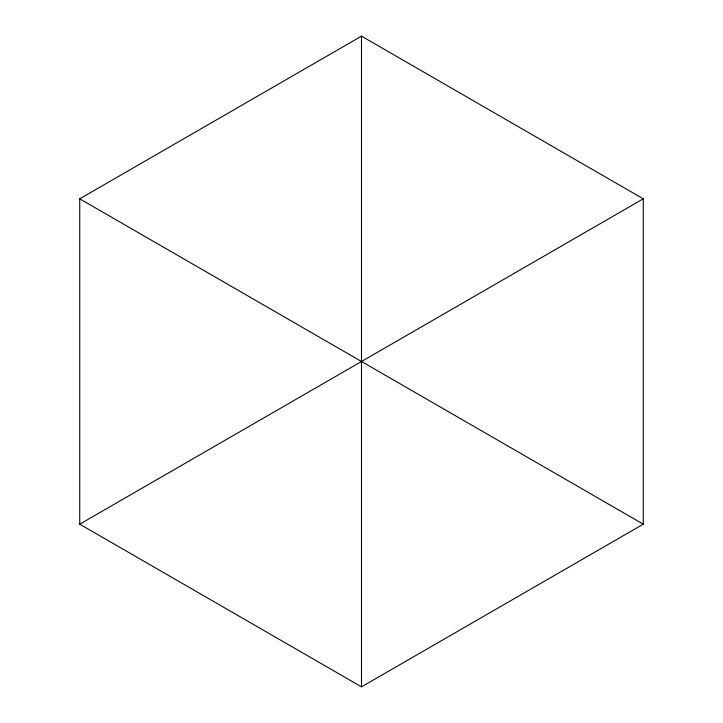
<?xml version="1.0" encoding="UTF-8"?>
<svg xmlns="http://www.w3.org/2000/svg" width="723" height="723" viewBox="0 0 723 723"><rect width="100%" height="100%" fill="white"/><g stroke="black" fill="none" stroke-linecap="round" stroke-linejoin="round"><path stroke-width="1.08" d="M79.738 198.825L361.5 36.15L643.262 198.825L643.262 524.175L361.5 686.85L79.738 524.175L79.738 198.825L643.262 524.175M79.738 524.175L643.262 198.825M361.5 36.15L361.5 686.85"/></g></svg>
